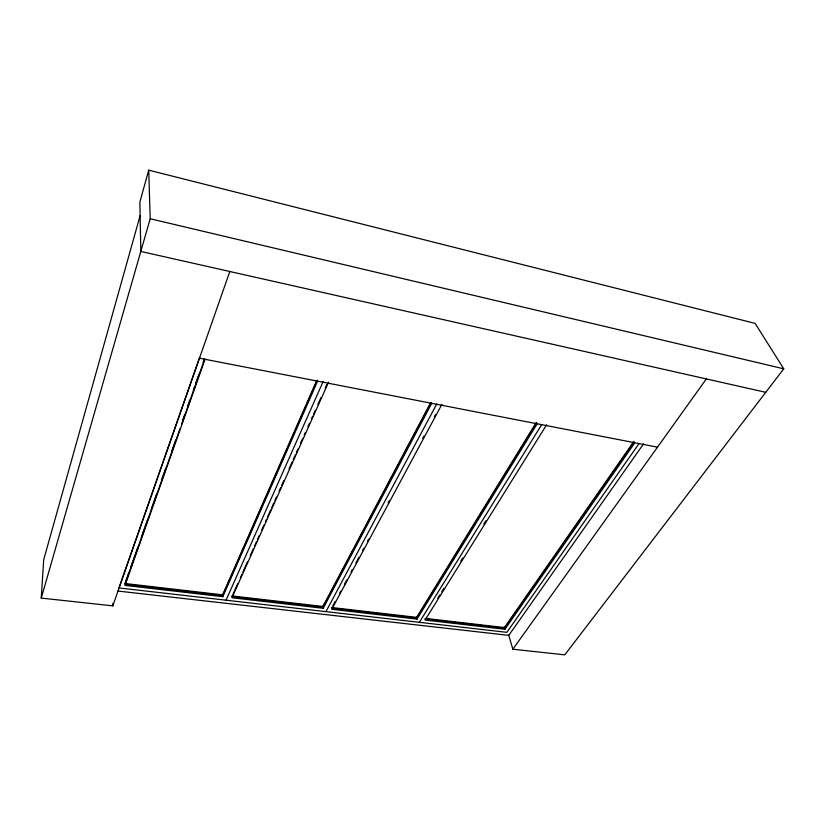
<?xml version="1.0" encoding="UTF-8"?>
<svg xmlns="http://www.w3.org/2000/svg" width="825" height="825" viewBox="0 0 825 825"><rect width="100%" height="100%" fill="white"/><g stroke="black" fill="none" stroke-linecap="round" stroke-linejoin="round"><path stroke-width="1.24" d="M140.126 215.634L43.694 559.752L41.25 598.094L112.829 605.859L112.85 603.343M508.561 634.611L512.841 649.213L564.785 654.844L783.75 368.816L755.123 323.4L148.727 170.156L139.858 202.073L140.817 251.439L765.755 392.318M41.25 598.094L150.202 218.749L148.727 170.156M199.609 357.38L118.965 587.947L506.859 632.332L639.076 443.51M112.829 605.859L229.814 271.497M128.855 572.571L124.987 583.502L222.637 594.846L316.666 380.665M130.567 567.703L137.868 547.047M141.302 537.333L147.747 519.1M151.181 509.386L156.771 493.587M161.927 479.005L165.794 468.074M171.806 451.058L175.673 440.127M182.542 420.678L184.687 414.604M187.698 406.096L189.843 400.022M193.277 390.308L194.566 386.657M195.855 383.017L198.866 374.509M203.156 362.361L204.445 358.71M180.005 428.711L124.987 584.255L222.688 595.578L317.316 380.212M181.727 423.854L204.507 359.452M205.033 359.318L124.987 585.399L222.781 596.692L317.512 381.294M226.06 600.198L323.091 381.635M232.939 594.299L237.662 583.76M240.281 577.902L241.849 574.386M242.901 572.045L247.613 561.495M250.243 555.637L253.388 548.615M254.43 546.274L256.534 541.582M257.575 539.241L259.153 535.724M261.772 529.867L263.866 525.185M265.444 521.668L266.496 519.327M267.537 516.986L270.683 509.953M271.734 507.612L273.828 502.92M274.88 500.579L276.457 497.062M279.077 491.205L280.644 487.688M281.696 485.347L283.79 480.666M289.039 468.951L292.184 461.918M293.226 459.577L295.329 454.895M296.371 452.543L297.949 449.037M300.568 443.18L302.662 438.488M304.239 434.971L305.291 432.63M307.911 426.772L309.478 423.256M311.582 418.574L312.623 416.233M313.675 413.892L315.243 410.376M317.873 404.518L321.018 397.485M325.205 388.111L326.782 384.594M328.567 382.171L231.99 597.754L323.173 608.283L431.599 403.559M430.495 402.92L322.895 606.478L231.825 595.908M431.3 402.487L323.008 607.2L231.887 596.64M325.957 611.634L436.776 403.93M332.815 605.932L335.249 601.404M339.498 593.474L340.715 591.216M344.365 584.42L346.799 579.893M351.048 571.962L352.265 569.693M355.915 562.908L358.947 557.246M362.598 550.45L363.815 548.182M367.455 541.386L368.672 539.127M388.121 502.889L389.338 500.631M422.761 438.353L423.978 436.085M434.311 416.831L435.528 414.573M441.922 404.312L331.774 609.273L417.017 619.121L536.982 424.091M536.333 422.348L416.615 617.358L331.485 607.478M536.59 423.05L416.78 618.069L331.598 608.2M419.358 622.318L541.788 424.473M437.704 598.269L439.746 594.99M441.777 591.721L443.809 588.452M460.773 561.175L462.804 557.896M483.832 524.081L485.873 520.802M546.645 424.751L425.061 620.049L504.921 629.269L634.621 443.097M633.827 441.416L504.415 627.557L425.917 618.441M634.147 442.097L504.611 628.238L424.813 618.998M643.541 443.881L508.778 635.374L118.058 591.071M512.841 649.213L706.344 378.933M199.475 358.215L657.494 447.16M150.202 218.749L783.75 368.816M504.25 626.99L504.921 629.269M416.491 616.78L417.017 619.121M322.802 605.88L323.173 608.283M222.585 594.227L222.781 596.692"/></g></svg>
